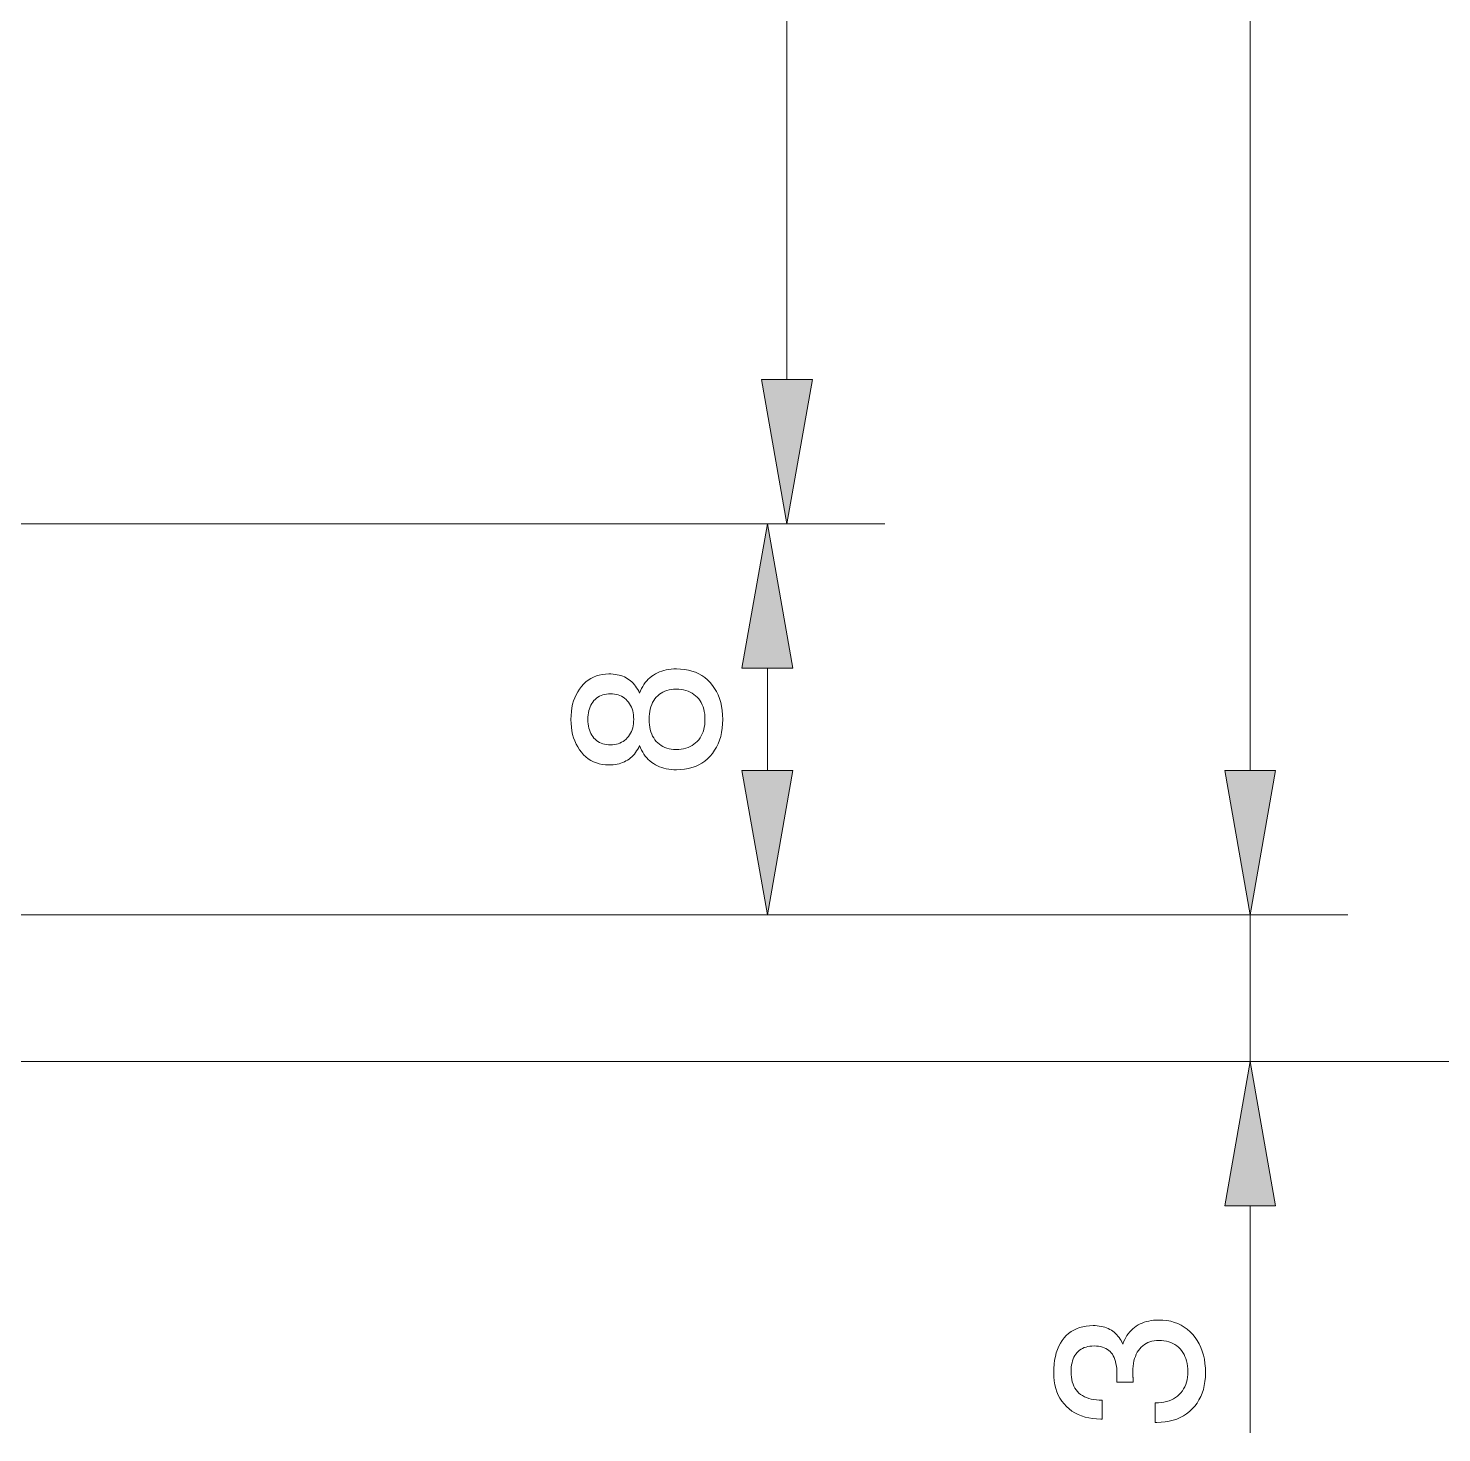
# Model space of a CAD drawing. Extents: x 0 to 297, y 0 to 420.
# Drawn here: x 199.47 to 228.39, y 142.16 to 170.9 of the extents above; entities that cross this region are included whole.
import ezdxf

# ---------------------------------------------------------------- set-up
doc = ezdxf.new("R2010")
doc.units = 0

msp = doc.modelspace()

# ---------------------------------------------------------------- linework, layer by layer
at = {"color": 7, "lineweight": 13}
for p, q in [((224.474, 155.716), (224.474, 349.807)), ((214.996, 163.716), (214.996, 190.807)), ((178.513, 160.761), (216.996, 160.761)), ((178.513, 160.761), (216.596, 160.761)), ((177.463, 152.761), (216.596, 152.761)), ((177.463, 152.761), (226.474, 152.761)), ((177.463, 152.761), (226.474, 152.761)), ((173.59, 149.761), (226.474, 149.761)), ((173.59, 149.761), (236.232, 149.761))]:
    msp.add_line(p, q, dxfattribs=at)
at = {"color": 7, "lineweight": 13, "ltscale": 0.052279}
msp.add_line((214.596, 155.716), (214.596, 157.807), dxfattribs=at)
at = {"color": 7, "lineweight": 13, "ltscale": 0.051139}
msp.add_line((224.474, 155.716), (224.474, 157.761), dxfattribs=at)
at = {"color": 7, "lineweight": 13, "ltscale": 0.075}
msp.add_line((224.474, 149.761), (224.474, 152.761), dxfattribs=at)
at = {"color": 7, "lineweight": 13, "ltscale": 0.116092}
msp.add_line((224.474, 142.163), (224.474, 146.807), dxfattribs=at)
at = {"color": 7, "lineweight": 13}
for points in [[(214.475, 163.716), (214.996, 160.761), (215.516, 163.716)], [(215.116, 157.807), (214.596, 160.761), (214.075, 157.807)], [(211.981, 156.225), (211.962, 156.186), (211.942, 156.149), (211.92, 156.115), (211.898, 156.082), (211.874, 156.051), (211.848, 156.022), (211.822, 155.996), (211.794, 155.971), (211.765, 155.948), (211.734, 155.927), (211.702, 155.909), (211.669, 155.892), (211.634, 155.877), (211.598, 155.864), (211.56, 155.853), (211.521, 155.844), (211.48, 155.837), (211.438, 155.832), (211.395, 155.829), (211.35, 155.828), (211.283, 155.831), (211.218, 155.839), (211.156, 155.851), (211.096, 155.87), (211.039, 155.893), (210.984, 155.921), (210.932, 155.955), (210.883, 155.994), (210.836, 156.037), (210.792, 156.087), (210.751, 156.14), (210.714, 156.196), (210.682, 156.256), (210.654, 156.318), (210.63, 156.384), (210.611, 156.453), (210.596, 156.525), (210.585, 156.6), (210.579, 156.679), (210.577, 156.76), (210.579, 156.842), (210.585, 156.921), (210.596, 156.996), (210.611, 157.068), (210.63, 157.137), (210.654, 157.203), (210.682, 157.265), (210.714, 157.325), (210.751, 157.381), (210.792, 157.434), (210.836, 157.482), (210.883, 157.526), (210.932, 157.564), (210.984, 157.598), (211.039, 157.626), (211.096, 157.649), (211.156, 157.667), (211.218, 157.68), (211.283, 157.687), (211.35, 157.69), (211.395, 157.689), (211.439, 157.686), (211.482, 157.681), (211.522, 157.674), (211.562, 157.666), (211.599, 157.655), (211.636, 157.642), (211.671, 157.628), (211.704, 157.611), (211.736, 157.593), (211.767, 157.572), (211.796, 157.55), (211.824, 157.525), (211.85, 157.499), (211.875, 157.47), (211.899, 157.439), (211.921, 157.406), (211.943, 157.372), (211.962, 157.335), (211.981, 157.296), (212, 157.344), (212.022, 157.389), (212.045, 157.433), (212.071, 157.473), (212.098, 157.512), (212.128, 157.548), (212.159, 157.581), (212.192, 157.613), (212.228, 157.641), (212.265, 157.668), (212.304, 157.691), (212.345, 157.713), (212.388, 157.732), (212.433, 157.748), (212.479, 157.762), (212.527, 157.773), (212.576, 157.782), (212.628, 157.788), (212.681, 157.792), (212.735, 157.793), (212.82, 157.79), (212.901, 157.782), (212.979, 157.768), (213.053, 157.748), (213.124, 157.723), (213.191, 157.693), (213.255, 157.656), (213.315, 157.614), (213.372, 157.567), (213.425, 157.514), (213.474, 157.456), (213.517, 157.394), (213.556, 157.329), (213.589, 157.259), (213.618, 157.186), (213.641, 157.108), (213.659, 157.027), (213.672, 156.942), (213.679, 156.853), (213.682, 156.76), (213.679, 156.667), (213.672, 156.578), (213.659, 156.493), (213.641, 156.412), (213.618, 156.335), (213.589, 156.261), (213.556, 156.192), (213.517, 156.127), (213.474, 156.065), (213.425, 156.007), (213.372, 155.955), (213.315, 155.907), (213.255, 155.866), (213.191, 155.829), (213.124, 155.799), (213.053, 155.774), (212.979, 155.754), (212.901, 155.74), (212.82, 155.732), (212.735, 155.729), (212.681, 155.73), (212.628, 155.734), (212.576, 155.74), (212.527, 155.749), (212.479, 155.761), (212.433, 155.774), (212.388, 155.791), (212.345, 155.809), (212.304, 155.831), (212.265, 155.855), (212.228, 155.881), (212.192, 155.91), (212.159, 155.941), (212.128, 155.974), (212.098, 156.01), (212.071, 156.048), (212.045, 156.089), (212.022, 156.132), (212, 156.177)], [(212.727, 156.144), (212.781, 156.146), (212.832, 156.151), (212.881, 156.159), (212.928, 156.171), (212.972, 156.186), (213.014, 156.204), (213.054, 156.226), (213.092, 156.25), (213.127, 156.279), (213.16, 156.31), (213.19, 156.344), (213.217, 156.381), (213.241, 156.42), (213.262, 156.461), (213.28, 156.505), (213.294, 156.551), (213.305, 156.6), (213.313, 156.651), (213.318, 156.704), (213.319, 156.76), (213.318, 156.816), (213.313, 156.87), (213.305, 156.921), (213.294, 156.97), (213.28, 157.016), (213.262, 157.061), (213.241, 157.102), (213.217, 157.141), (213.19, 157.178), (213.16, 157.212), (213.127, 157.244), (213.092, 157.272), (213.054, 157.297), (213.014, 157.318), (212.972, 157.336), (212.928, 157.351), (212.881, 157.363), (212.832, 157.371), (212.781, 157.376), (212.727, 157.378), (212.677, 157.376), (212.629, 157.371), (212.583, 157.363), (212.54, 157.351), (212.498, 157.337), (212.459, 157.319), (212.422, 157.297), (212.387, 157.273), (212.354, 157.245), (212.323, 157.213), (212.295, 157.179), (212.27, 157.143), (212.247, 157.103), (212.228, 157.062), (212.212, 157.018), (212.198, 156.971), (212.188, 156.922), (212.181, 156.871), (212.176, 156.817), (212.175, 156.76), (212.176, 156.704), (212.181, 156.65), (212.188, 156.599), (212.198, 156.55), (212.212, 156.504), (212.228, 156.46), (212.247, 156.419), (212.27, 156.38), (212.295, 156.343), (212.323, 156.309), (212.354, 156.278), (212.387, 156.25), (212.422, 156.225), (212.459, 156.204), (212.498, 156.186), (212.54, 156.171), (212.583, 156.159), (212.629, 156.151), (212.677, 156.146)], [(211.384, 156.239), (211.426, 156.241), (211.467, 156.245), (211.505, 156.252), (211.543, 156.262), (211.578, 156.275), (211.612, 156.291), (211.644, 156.309), (211.674, 156.33), (211.703, 156.355), (211.73, 156.382), (211.755, 156.411), (211.777, 156.442), (211.796, 156.475), (211.813, 156.51), (211.828, 156.547), (211.84, 156.586), (211.849, 156.627), (211.855, 156.669), (211.859, 156.714), (211.86, 156.76), (211.859, 156.807), (211.855, 156.852), (211.849, 156.894), (211.84, 156.935), (211.828, 156.974), (211.813, 157.011), (211.796, 157.047), (211.777, 157.08), (211.755, 157.111), (211.73, 157.141), (211.703, 157.168), (211.674, 157.192), (211.644, 157.213), (211.612, 157.232), (211.578, 157.247), (211.543, 157.26), (211.505, 157.27), (211.467, 157.277), (211.426, 157.281), (211.384, 157.283), (211.342, 157.282), (211.302, 157.277), (211.263, 157.27), (211.227, 157.261), (211.192, 157.248), (211.159, 157.233), (211.128, 157.215), (211.099, 157.194), (211.071, 157.17), (211.046, 157.144), (211.022, 157.115), (211.001, 157.084), (210.983, 157.051), (210.967, 157.016), (210.953, 156.978), (210.942, 156.939), (210.933, 156.897), (210.927, 156.854), (210.924, 156.808), (210.922, 156.76), (210.924, 156.713), (210.927, 156.667), (210.933, 156.624), (210.942, 156.583), (210.953, 156.543), (210.967, 156.506), (210.983, 156.471), (211.001, 156.438), (211.022, 156.407), (211.046, 156.378), (211.071, 156.352), (211.099, 156.328), (211.128, 156.308), (211.159, 156.289), (211.192, 156.274), (211.227, 156.262), (211.263, 156.252), (211.302, 156.245), (211.342, 156.241)], [(214.075, 155.716), (214.596, 152.761), (215.116, 155.716)], [(223.953, 155.716), (224.474, 152.761), (224.995, 155.716)], [(223.953, 155.716), (224.474, 152.761), (224.995, 155.716)], [(224.995, 146.807), (224.474, 149.761), (223.953, 146.807)], [(222.534, 142.374), (222.534, 142.772), (222.596, 142.775), (222.655, 142.781), (222.711, 142.791), (222.764, 142.803), (222.815, 142.819), (222.862, 142.838), (222.907, 142.86), (222.949, 142.886), (222.988, 142.914), (223.024, 142.946), (223.057, 142.981), (223.087, 143.019), (223.113, 143.059), (223.135, 143.102), (223.155, 143.147), (223.17, 143.196), (223.182, 143.246), (223.191, 143.3), (223.196, 143.356), (223.198, 143.415), (223.196, 143.473), (223.192, 143.528), (223.184, 143.581), (223.173, 143.631), (223.159, 143.679), (223.141, 143.724), (223.121, 143.767), (223.097, 143.807), (223.07, 143.845), (223.04, 143.88), (223.007, 143.912), (222.972, 143.941), (222.934, 143.967), (222.895, 143.989), (222.852, 144.007), (222.808, 144.023), (222.761, 144.035), (222.711, 144.043), (222.66, 144.048), (222.606, 144.05), (222.557, 144.048), (222.51, 144.043), (222.465, 144.035), (222.423, 144.023), (222.382, 144.008), (222.344, 143.99), (222.309, 143.968), (222.275, 143.943), (222.244, 143.914), (222.215, 143.882), (222.188, 143.847), (222.164, 143.81), (222.143, 143.769), (222.125, 143.726), (222.109, 143.681), (222.097, 143.632), (222.087, 143.581), (222.08, 143.527), (222.076, 143.47), (222.074, 143.411), (222.074, 143.403), (222.074, 143.394), (222.075, 143.385), (222.075, 143.377), (222.075, 143.368), (222.075, 143.359), (222.075, 143.35), (222.076, 143.341), (222.076, 143.332), (222.076, 143.323), (222.077, 143.313), (222.077, 143.303), (222.078, 143.292), (222.079, 143.281), (222.079, 143.269), (222.08, 143.256), (222.08, 143.243), (222.081, 143.229), (222.082, 143.215), (222.083, 143.2), (221.743, 143.2), (221.744, 143.209), (221.744, 143.219), (221.745, 143.228), (221.745, 143.237), (221.745, 143.246), (221.746, 143.254), (221.746, 143.263), (221.746, 143.272), (221.746, 143.28), (221.747, 143.289), (221.747, 143.297), (221.747, 143.305), (221.747, 143.314), (221.747, 143.322), (221.747, 143.329), (221.747, 143.337), (221.748, 143.345), (221.748, 143.352), (221.748, 143.36), (221.748, 143.367), (221.746, 143.423), (221.743, 143.477), (221.737, 143.528), (221.729, 143.575), (221.719, 143.62), (221.706, 143.662), (221.691, 143.7), (221.674, 143.736), (221.655, 143.768), (221.633, 143.798), (221.609, 143.825), (221.582, 143.848), (221.553, 143.869), (221.521, 143.888), (221.488, 143.903), (221.451, 143.916), (221.412, 143.926), (221.371, 143.933), (221.328, 143.937), (221.282, 143.938), (221.237, 143.937), (221.195, 143.933), (221.155, 143.926), (221.116, 143.916), (221.08, 143.904), (221.046, 143.889), (221.015, 143.872), (220.985, 143.851), (220.957, 143.828), (220.932, 143.802), (220.908, 143.774), (220.888, 143.743), (220.869, 143.71), (220.853, 143.674), (220.84, 143.636), (220.829, 143.596), (220.82, 143.553), (220.814, 143.508), (220.811, 143.461), (220.809, 143.411), (220.811, 143.355), (220.816, 143.302), (220.824, 143.251), (220.835, 143.204), (220.85, 143.159), (220.868, 143.117), (220.889, 143.077), (220.913, 143.041), (220.941, 143.007), (220.972, 142.976), (221.006, 142.947), (221.043, 142.922), (221.083, 142.9), (221.126, 142.881), (221.172, 142.864), (221.221, 142.851), (221.273, 142.84), (221.329, 142.833), (221.387, 142.829), (221.448, 142.827), (221.448, 142.443), (221.419, 142.443), (221.332, 142.446), (221.25, 142.454), (221.17, 142.466), (221.095, 142.484), (221.023, 142.507), (220.954, 142.536), (220.89, 142.569), (220.828, 142.607), (220.771, 142.651), (220.717, 142.7), (220.667, 142.753), (220.623, 142.809), (220.583, 142.869), (220.549, 142.933), (220.521, 143), (220.497, 143.071), (220.479, 143.145), (220.466, 143.223), (220.458, 143.305), (220.455, 143.39), (220.457, 143.48), (220.464, 143.566), (220.474, 143.647), (220.489, 143.725), (220.508, 143.798), (220.532, 143.867), (220.56, 143.932), (220.592, 143.993), (220.628, 144.05), (220.668, 144.103), (220.712, 144.151), (220.76, 144.194), (220.811, 144.232), (220.866, 144.264), (220.923, 144.292), (220.984, 144.315), (221.049, 144.333), (221.117, 144.345), (221.188, 144.353), (221.263, 144.356), (221.306, 144.355), (221.347, 144.352), (221.387, 144.347), (221.426, 144.34), (221.464, 144.332), (221.501, 144.321), (221.536, 144.309), (221.57, 144.294), (221.602, 144.278), (221.634, 144.26), (221.664, 144.24), (221.692, 144.218), (221.719, 144.194), (221.745, 144.168), (221.769, 144.141), (221.792, 144.112), (221.813, 144.08), (221.833, 144.047), (221.851, 144.013), (221.868, 143.976), (221.886, 144.023), (221.907, 144.068), (221.93, 144.111), (221.954, 144.151), (221.981, 144.189), (222.01, 144.225), (222.04, 144.258), (222.073, 144.289), (222.107, 144.318), (222.144, 144.344), (222.182, 144.368), (222.222, 144.389), (222.264, 144.408), (222.308, 144.424), (222.353, 144.438), (222.4, 144.449), (222.449, 144.458), (222.499, 144.464), (222.552, 144.468), (222.606, 144.469), (222.69, 144.466), (222.772, 144.458), (222.85, 144.443), (222.924, 144.422), (222.995, 144.396), (223.063, 144.363), (223.127, 144.325), (223.188, 144.281), (223.245, 144.23), (223.299, 144.174), (223.349, 144.113), (223.393, 144.048), (223.433, 143.98), (223.467, 143.907), (223.495, 143.831), (223.519, 143.75), (223.537, 143.666), (223.55, 143.578), (223.558, 143.486), (223.561, 143.39), (223.558, 143.299), (223.55, 143.212), (223.536, 143.129), (223.517, 143.049), (223.493, 142.973), (223.463, 142.901), (223.427, 142.833), (223.387, 142.768), (223.34, 142.707), (223.289, 142.65), (223.233, 142.598), (223.173, 142.551), (223.109, 142.509), (223.042, 142.473), (222.971, 142.443), (222.897, 142.418), (222.819, 142.399), (222.738, 142.385), (222.652, 142.377), (222.563, 142.374)]]:
    msp.add_lwpolyline(points, close=True, dxfattribs=at)
for points in [[(214.475, 163.716), (214.996, 160.761), (214.475, 163.716), (215.516, 163.716)], [(215.116, 157.807), (214.596, 160.761), (215.116, 157.807), (214.075, 157.807)], [(214.075, 155.716), (214.596, 152.761), (214.075, 155.716), (215.116, 155.716)], [(223.953, 155.716), (224.474, 152.761), (223.953, 155.716), (224.995, 155.716)], [(223.953, 155.716), (224.474, 152.761), (223.953, 155.716), (224.995, 155.716)], [(224.995, 146.807), (224.474, 149.761), (224.995, 146.807), (223.953, 146.807)]]:
    msp.add_solid(points, dxfattribs=at)

doc.saveas('drawing.dxf')
